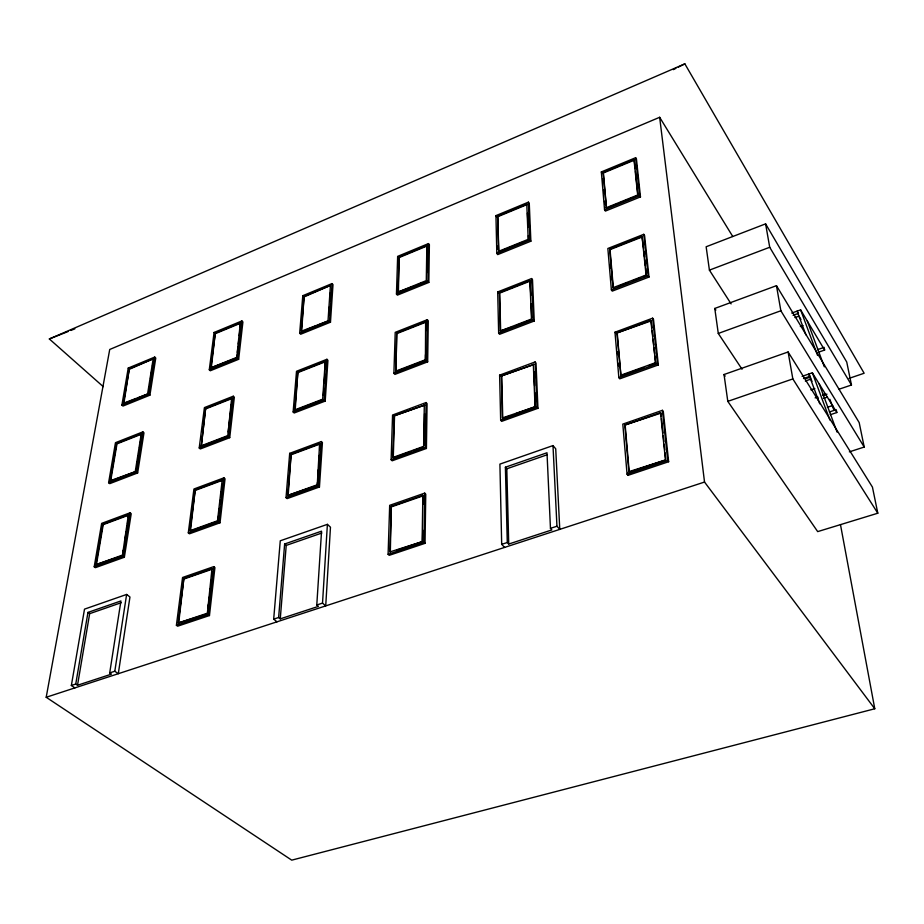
<?xml version="1.0" encoding="UTF-8"?>
<svg xmlns="http://www.w3.org/2000/svg" width="924" height="924" viewBox="0 0 924 924"><rect width="100%" height="100%" fill="white"/><g stroke="black" fill="none" stroke-linecap="round" stroke-linejoin="round"><path stroke-width="1.39" d="M425.04 543.335L425.756 494.201L424.705 493.127L389.674 505.336L388.103 554.296L389.189 555.336L425.04 543.335L423.966 542.273L424.705 493.127M426.414 448.463L427.073 403.649L426.068 402.552L392.561 415.026L391.129 459.725L392.169 460.787L426.414 448.463L425.398 447.366L426.068 402.552M427.673 361.838L428.274 320.801L427.315 319.692L395.218 332.351L393.901 373.308L394.894 374.393L427.673 361.838L426.703 360.73L427.315 319.692M428.828 282.432L429.383 244.721L428.47 243.59L397.655 256.364L396.454 294.04L397.401 295.137L428.828 282.432L427.893 281.323L428.47 243.59M422.129 541.118L422.857 495.345L391.302 506.329L389.882 551.94L422.557 541.533L397.031 550.103M424.312 404.643L423.642 446.384L392.839 457.507L394.132 415.869L424.705 405.082L394.132 415.869M425.41 360.337L425.629 321.668L396.731 333.056L395.934 371.656L425.41 360.337L425.502 354.677M398.013 292.065L399.11 256.964L426.853 245.472L426.287 280.607L398.013 292.065L413.813 286.255M422.557 541.533L422.742 530.099M423.146 504.354L422.857 495.345M424.07 445.38L424.578 413.721M425.883 330.607L425.629 321.668M426.796 272.626L426.853 245.472M390.321 552.356L391.302 506.329M410.66 451.651L393.254 457.934L394.536 416.308M395.934 371.656L396.731 333.056M398.383 292.504L399.11 256.964M327.396 524.347L330.469 527.2L325.722 605.89L322.522 603.118L327.396 524.347L280.272 540.794L273.689 619.126L276.969 621.829M316.782 604.989L321.552 531.173L284.638 544.005L278.632 617.509L280.261 618.861L318.399 606.375L316.782 604.989L322.522 603.118M317.429 482.513L317.232 485.366L319.623 443.589L291.106 454.204L287.722 495.449L315.916 485.839M317.81 476.807L318.306 469.669M318.688 463.975L319.277 455.417M319.658 449.711L319.623 443.589M323.365 395.391L323.839 388.357M324.22 382.732L324.798 374.301M325.179 368.676L325.26 361.226L297.874 372.014L294.756 409.909L322.661 399.191L325.26 361.226M328.817 315.223L329.394 306.826M329.776 301.224L330.342 292.839M319.45 486.983L318.364 485.955L321.367 441.545L289.697 453.338L286.024 497.62L287.121 498.625L319.45 486.983L322.418 442.584L321.367 441.545M325.202 401.097L324.174 400.057L326.923 359.286L296.512 371.275L293.139 411.954L294.178 412.982L325.202 401.097L327.928 360.337L326.923 359.286M330.48 322.187L329.498 321.125L332.039 283.576L302.783 295.703L299.676 333.194L300.67 334.234L330.48 322.187L332.998 284.638L332.039 283.576M328.043 320.385L330.434 285.412L304.1 296.327L301.224 331.254L328.436 320.813L318.226 324.948M280.261 618.861L286.221 545.403L284.638 544.005M288.149 495.853L291.106 454.204M295.172 410.314L297.874 372.014M301.617 331.67L304.1 296.327M207.935 608.2L208.42 604.019M208.905 599.826L209.228 597.031M209.702 592.85L210.187 588.657M210.672 584.465L211.157 580.284M211.631 576.091L212.116 571.898M218.595 515.534L217.948 521.182L191.742 530.642M218.93 512.704L219.415 508.466M219.9 504.238L220.386 500M220.709 497.17L221.367 491.522M221.691 488.692L222.176 484.465M228.205 432.016L228.69 427.824M229.013 425.028L229.649 419.45M229.972 416.655L230.619 411.076M230.942 408.281L231.416 404.1M237.052 355.151L236.729 357.934L240.332 322.742L215.269 333.125L210.822 367.856L235.458 358.454M237.364 352.367L238.011 346.8M238.334 344.017L238.808 339.847M239.293 335.666L239.766 331.497M240.252 327.315L240.332 322.742M209.459 615.546L208.281 614.599L213.767 566.62L182.559 577.488L176.403 625.294L177.604 626.206L209.459 615.546L214.922 567.579L213.767 566.62M220.028 522.788L218.907 521.817L223.943 477.835L193.936 489.004L188.3 532.848L189.432 533.806L220.028 522.788L225.04 478.817L223.943 477.835M229.73 437.676L228.655 436.682L233.287 396.211L204.412 407.599L199.214 447.978L200.3 448.949L229.73 437.676L234.338 397.216L233.287 396.211M238.658 359.297L237.63 358.293L241.915 320.94L214.079 332.467L209.286 369.762L210.314 370.755L238.658 359.297L242.908 321.945L241.915 320.94M207.299 613.79L211.977 568.734L183.864 578.516L178.159 623.042L205.937 614.252M202.587 445.853L227.731 436.197L231.647 398.117L205.636 408.362L201.259 446.361L205.636 408.362M195.207 489.882L189.974 530.734L217.498 520.789L222.222 479.833L195.207 489.882L190.436 531.115M178.644 623.411L183.864 578.516M211.238 368.26L215.269 333.125M71.356 685.493L75.745 684.049L87.965 612.416L120.94 600.947L109.713 672.903L114.807 671.24L126.623 594.444L84.511 609.135L71.356 685.493L74.89 687.895M124.359 557.241L131.22 513.709L130.088 512.785L101.652 523.377L94.213 566.77L95.391 567.671L124.359 557.241L123.192 556.317L94.213 566.77M137.653 472.949L143.971 432.813L142.897 431.866L115.465 442.688L108.605 482.721L109.725 483.656L137.653 472.949L136.544 472.014L142.897 431.866M149.907 395.172L155.763 358.05L154.724 357.08L128.24 368.064L121.887 405.116L122.961 406.063L149.907 395.172L148.845 394.213L154.724 357.08M122.407 555.659L128.39 514.737L102.772 524.266L95.877 564.691L121.113 556.121M135.32 471.113L141.268 433.726L116.563 443.462L110.199 480.757L135.77 471.494L136.209 468.722M147.667 393.439L153.165 358.847L129.314 368.734L123.423 403.257L148.094 393.82L137.884 397.944M122.857 552.852L123.296 550.057M124.625 541.672L126.184 531.889M126.623 529.094L127.073 526.299M127.512 523.504L127.962 520.709M128.401 517.902L128.39 514.737M136.868 464.564L137.306 461.792M137.745 459.032L138.184 456.26M138.623 453.488L139.062 450.716M139.501 447.955L139.94 445.183M140.379 442.411L140.818 439.639M141.256 436.879L141.268 433.726M148.752 389.662L149.191 386.902M149.63 384.13L150.069 381.369M150.508 378.597L152.044 368.919M152.483 366.147L152.922 363.386M123.192 556.317L130.088 512.785M75.745 684.049L77.512 685.25L89.663 613.663L121.298 602.667M96.35 565.061L103.234 524.636L128.84 515.107M141.695 434.107L117.001 443.832L110.649 481.127L134.442 472.002M123.851 403.626L129.314 368.734M840.47 524.601L874.774 708.766L291.73 860.152L46.2 697.274L109.725 349.48L659.655 117.29L732.755 236.509M673.284 69.647L675.86 68.353M678.424 67.071L684.846 63.848L864.136 373.25L849.098 378.366M103.245 386.648L49.342 338.958L684.846 63.848M495.945 215.627L528.401 202.16L529.267 203.349L530.873 241.199L497.713 254.597L496.812 253.442L495.945 215.627L496.823 216.782M601.339 171.922L635.631 157.715L636.44 158.963L640.471 196.904L605.405 211.076L604.562 209.84L601.339 171.922L602.159 173.158M498.741 251.882L497.539 216.193L526.772 204.088L527.119 204.562L497.886 216.666L498.741 251.882L523.377 241.915M603.095 172.465L633.98 159.667L634.303 160.175L603.43 172.961L606.467 208.27L603.095 172.465L603.43 172.961M129.73 369.115L153.165 358.847M215.673 333.518L240.737 323.146M304.493 296.743L330.434 285.412M399.48 257.415L427.211 245.923M210.822 367.856L236.325 357.53M498.382 251.42L528.216 239.339L526.772 204.088M606.132 207.785L637.687 195.01L633.98 159.667M125.121 403.118L135.331 398.983M305.451 330.122L315.673 325.987M416.377 285.216L422.811 282.617M610.418 206.676L616.989 204.019M619.611 202.957L636.705 196.038M121.887 405.116L148.845 394.213M209.286 369.762L237.63 358.293M299.676 333.194L329.498 321.125M396.454 294.04L427.893 281.323M496.812 253.442L529.983 240.009L528.401 202.16M604.562 209.84L639.651 195.645L635.631 157.715M49.342 338.958L68.133 331.52M70.813 330.457L74.844 328.863M497.701 291.926L531.6 278.563L532.501 279.741L534.245 321.009L499.584 334.292L498.648 333.137L497.701 291.926L498.613 293.081M643.751 234.326L607.853 248.487L611.376 289.905L612.254 291.118L648.995 277.05L644.582 235.574L643.751 234.326L648.14 275.802L648.995 277.05M512.346 326.969L500.288 331L499.364 292.619L529.902 280.584L530.838 295.287M642.03 236.405L646.084 275.029L613.016 287.722L609.701 249.133L642.03 236.405L643.566 248.348M206.064 408.755L232.063 398.51L231.647 398.117M298.279 372.43L325.664 361.642M397.112 333.495L426.022 322.118M500.658 331.462L499.734 293.081L530.261 281.058M613.374 288.207L610.036 249.63L642.365 236.902M839.154 389.177L851.466 385.008L846.742 362.046L765.603 223.862L706.144 246.766L709.413 270.131L731.103 303.892M200.82 445.969L227.292 435.805M395.53 371.217L425.028 359.898M500.288 331L531.473 319.023L529.902 280.584M296.5 409.806L321.748 400.115M516.25 325.479L531.831 319.496L531.473 319.023M618.653 286.174L627.916 282.628M633.194 280.596L639.812 278.066M643.774 276.542L646.419 275.525L646.084 275.029M108.605 482.721L136.544 472.014M199.214 447.978L228.655 436.682M293.139 411.954L324.174 400.057M393.901 373.308L426.703 360.73M498.648 333.137L533.333 319.831L531.6 278.563M611.376 289.905L648.14 275.802M709.413 270.131L769.715 247.262L765.603 223.862M499.618 375.156L535.088 361.954L536.024 363.109L537.941 408.293L501.64 421.367L500.658 420.235L499.618 375.156L500.577 376.299M614.98 332.201L652.633 318.179L653.499 319.415L658.338 364.934L619.75 378.828L618.849 377.627L614.98 332.201L615.869 333.414M501.362 375.976L533.691 364.553L501.362 375.976L502.367 417.971L535.412 406.641L515.823 413.709M643.624 367.602L620.928 375.791L616.92 332.987L650.831 320.374L655.636 363.259L648.96 365.673M195.645 490.263L222.661 480.226M291.534 454.608L320.051 444.005M616.92 332.987L651.177 320.859L651.928 327.928M742.041 369.219L718.283 333.448L714.783 308.443L776.46 285.678L859.181 422.591L864.206 447.054L849.364 451.848M718.283 333.448L780.861 310.764L864.206 447.054M791.741 313.074L800.611 309.863L824.624 350.046L818.017 352.356M95.877 564.691L121.945 555.289M287.722 495.449L316.805 484.95M620.558 375.306L655.278 362.774M413.34 450.681L422.707 447.297M504.065 417.948L510.591 415.592M188.3 532.848L218.907 521.817M286.024 497.62L318.364 485.955M391.129 459.725L425.398 447.366M500.658 420.235L536.983 407.137L537.941 408.293M618.849 377.627L657.461 363.709L658.338 364.934M793.092 315.303L798.44 313.375L797.1 311.134L805.913 334.858M794.929 317.556L798.948 316.112L800.969 319.473M800.334 326.507L803.002 325.548M724.035 374.52L788.103 351.975L872.441 487.11L877.8 513.213L817.694 531.612L727.8 401.363L724.035 374.52L725.144 376.149M817.497 349.665L824.104 347.355L824.624 350.046M552.991 445.587L556.953 526.23L559.771 529.371L555.717 448.81L552.991 445.587L499.907 464.114L501.686 544.351L504.608 547.412M662.404 410.325L622.799 424.116L627.061 474.174L628.008 475.34L668.641 461.734L663.305 411.538L662.404 410.325L667.717 460.533L668.641 461.734M665.037 452.806L665.788 459.898L628.863 471.69L624.843 425.063L660.51 412.658L661.168 415.973M184.326 578.886L212.439 569.115M391.73 506.756L423.284 495.772M505.393 467.221L546.996 452.76L550.461 528.355L551.882 529.926L508.731 544.051L507.276 542.515L505.393 467.221L506.802 468.791L508.731 544.051M624.843 425.063L660.879 413.144M286.221 545.403L321.783 533.044M506.802 468.791L547.02 454.827M727.8 401.363L792.838 378.921L877.8 513.213M802.113 376.334L812.346 372.811L836.821 412.531L830.249 414.726M803.499 378.54L810.071 376.287L811.977 381.427M806.005 378.586L810.036 377.2M805.347 381.023L810.602 379.21M810.868 389.859L814.795 388.519M811.838 389.928L814.518 389.016M822.753 394.733L825.479 393.809M815.141 397.886L817.775 396.997L818.317 399.953M822.926 395.553L826.968 394.178M823.469 398.406L827.511 397.043M178.159 623.042L206.826 613.409M630.595 471.714L664.437 460.348M176.403 625.294L208.281 614.599M388.103 554.296L423.966 542.273M627.061 474.174L667.717 460.533M827.35 407.288L832.72 405.497M829.417 411.954L836.255 409.667M273.689 619.126L278.632 617.509M501.686 544.351L507.276 542.515M550.461 528.355L556.953 526.23M77.512 685.25L111.457 674.139L109.713 672.903M46.2 697.274L704.527 482.051L874.774 708.766M114.807 671.24L118.295 673.712L129.961 596.985L126.623 594.444M87.965 612.416L89.663 613.663M128.24 368.064L129.279 369.011M289.697 453.338L290.771 454.354M214.079 332.467L215.096 333.472M302.783 295.703L303.765 296.743M533.333 319.831L534.245 321.009M529.983 240.009L530.873 241.199M528.216 239.339L528.563 239.813L528.389 235.585M639.651 195.645L640.471 196.904M637.687 195.01L638.01 195.507L635.493 171.483M714.783 308.443L715.857 310.094M810.071 376.287L808.696 374.07L819.773 403.846M769.715 247.262L851.466 385.008M807.322 321.09L824.335 366.84M800.611 309.863L817.544 355.394M829.868 399.284L833.887 410.083M819.184 383.91L837.098 432.109M812.346 372.811L829.902 420.039M836.451 410.626L836.821 412.531M776.46 285.678L780.861 310.764M788.103 351.975L792.838 378.921M659.655 117.29L704.527 482.051M652.633 318.179L657.461 363.709M634.453 161.585L635.192 168.653M643.866 251.201L644.467 256.93M644.767 259.783L645.368 265.511M645.668 268.376L646.269 274.093M652.217 330.757L652.818 336.405M653.106 339.235L653.707 344.883M654.007 347.713L654.596 353.372M654.897 356.19L655.636 363.259M661.469 418.803L662.958 432.975M663.259 435.805L663.848 441.476M664.148 444.305L664.749 449.976M660.51 412.658L665.419 459.413M617.278 333.472L620.928 375.791M625.213 425.548L629.244 472.164M602.644 178.771L602.887 181.578M603.603 190.009L603.846 192.816M604.562 201.247L604.804 204.054M610.059 265.419L610.302 268.272M611.03 276.842L611.272 279.695M617.451 351.859L617.694 354.701M618.422 363.213L618.664 366.054M627.766 472.487L628.008 475.34M535.088 361.954L536.983 407.137M527.465 213.017L528.043 227.119M531.196 303.834L531.774 318.075M533.968 371.575L534.546 385.597M534.834 392.608L535.412 406.641M533.31 364.091L535.031 406.179M501.744 376.438L502.76 418.422M497.516 246.2L497.586 248.995"/></g></svg>
